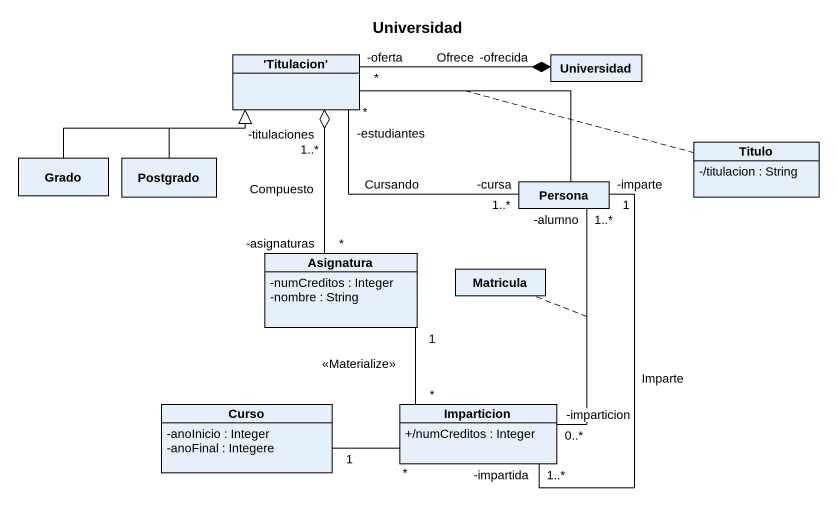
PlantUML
@startuml
title Universidad
hide circle
hide empty members
skinparam classAttributeIconSize 0
class "'Titulacion'" as Titulacion
class Universidad
class Titulo {
  -/titulacion : String
}
class Grado
class Postgrado
class Persona
class Asignatura {
  -numCreditos : Integer
  -nombre : String
}
class Matricula
class Curso {
  -anoInicio : Integer
  -anoFinal : Integere
}
class Imparticion {
  +/numCreditos : Integer
}
Titulacion -right- Persona
(Titulacion, Persona) .. Titulo
Titulacion "1..*\n-titulaciones" o-- "*\n-asignaturas" Asignatura : Compuesto
Universidad "-ofrecida" *-left- "-oferta\n*" Titulacion : Ofrece
Grado -right-|> Titulacion
Postgrado -up-|> Titulacion
Persona "-cursa\n1..*" -left- "-estudiantes\n*" Titulacion : Cursando
Persona "1..*\n-alumno" -- "0..*\n-imparticion" Imparticion
(Persona, Imparticion) .. Matricula
Persona "-imparte\n1" -- "-impartida\n1..*" Imparticion : Imparte
Curso "1" -right- "*" Imparticion
Imparticion "*" -up- "1" Asignatura : <<Materialize>>
@enduml
